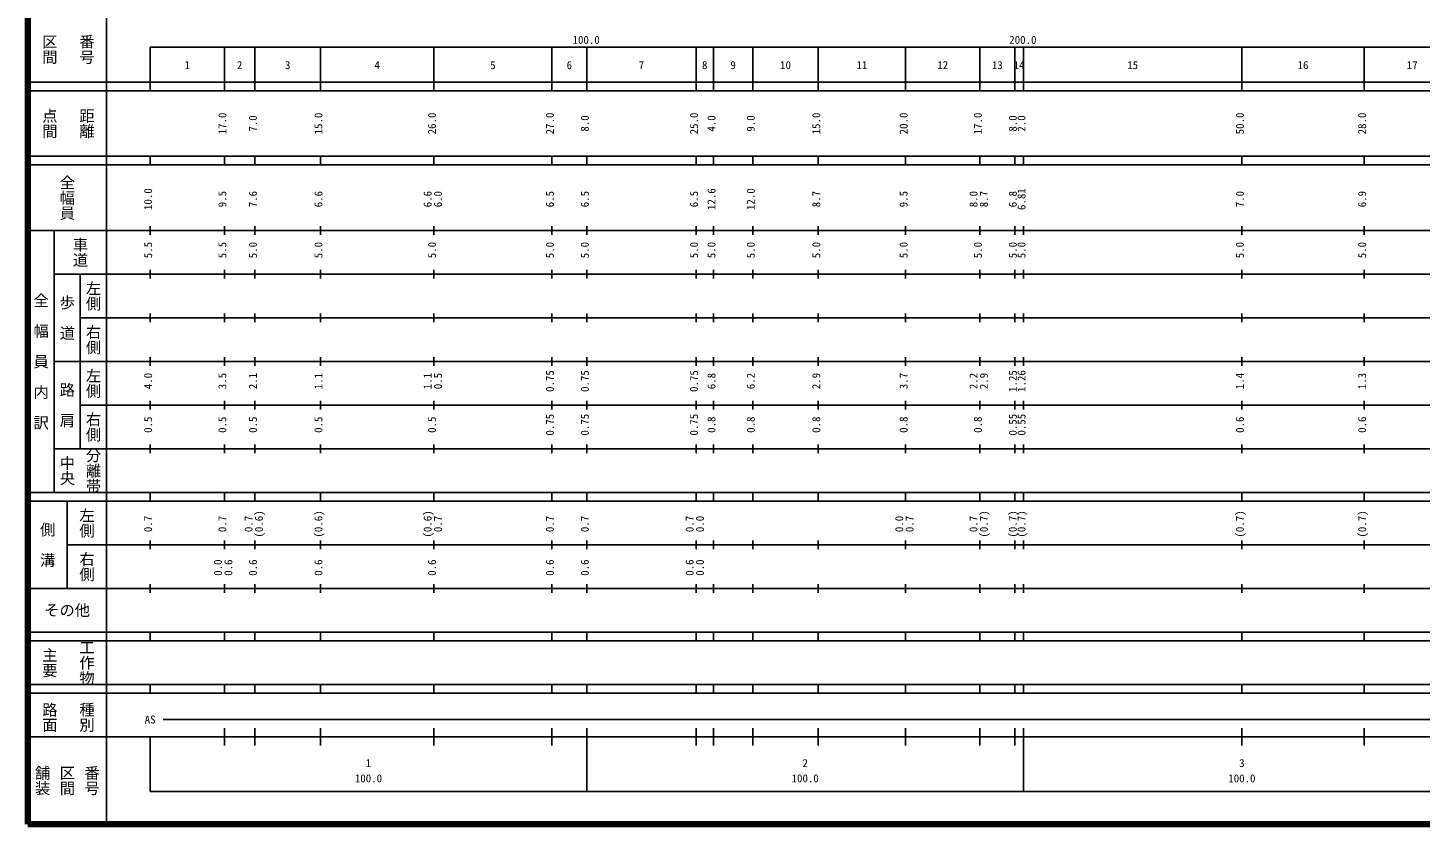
# Model space of a CAD drawing. Units: millimetres on the paper, enlarged 1000 times. Extents: x 40000 to 680000, y 20000 to 380000.
# Drawn here: x 40000 to 358823, y 20000 to 202409 of the extents above; entities that cross this region are included whole.
import ezdxf
from ezdxf.enums import TextEntityAlignment as Align

# ---------------------------------------------------------------- set-up
doc = ezdxf.new("R2010")
doc.units = ezdxf.units.MM
doc.header["$LTSCALE"] = 1000
doc.layers.add('M-TTL', color=2, linetype='Continuous', lineweight=140)
doc.layers.add('M-TTL-BAND', color=7, linetype='Continuous', lineweight=25)
doc.styles.add('@ＭＳ ゴシック', font='')
doc.styles.add('ＭＳ ゴシック', font='')
doc.styles.get('@ＭＳ ゴシック').set_extended_font_data('@MS Gothic')
doc.styles.get('ＭＳ ゴシック').set_extended_font_data('MS Gothic')

msp = doc.modelspace()

# ---------------------------------------------------------------- linework, layer by layer
at = {"layer": 'M-TTL'}
for p, q in [((40000, 380000), (40000, 20000)), ((40000, 20000), (680000, 20000))]:
    msp.add_line(p, q, dxfattribs=at)
at = {"layer": 'M-TTL-BAND'}
for p, q in [((58000, 370000), (58000, 20000)), ((68000, 198000), (579000, 198000)), ((68000, 198000), (68000, 188000)), ((85000, 188000), (85000, 198000)), ((92000, 188000), (92000, 198000)), ((107000, 188000), (107000, 198000)), ((133000, 188000), (133000, 198000)), ((160000, 188000), (160000, 198000)), ((168000, 188000), (168000, 198000)), ((193000, 188000), (193000, 198000)), ((197000, 188000), (197000, 198000)), ((206000, 188000), (206000, 198000)), ((221000, 188000), (221000, 198000)), ((241000, 188000), (241000, 198000)), ((258000, 188000), (258000, 198000)), ((266000, 188000), (266000, 198000)), ((268000, 188000), (268000, 198000)), ((318000, 188000), (318000, 198000)), ((346000, 188000), (346000, 198000)), ((40000, 190000), (579000, 190000)), ((40000, 188000), (579000, 188000)), ((40000, 173000), (579000, 173000)), ((68000, 171000), (68000, 173000)), ((85000, 171000), (85000, 173000)), ((92000, 171000), (92000, 173000)), ((107000, 171000), (107000, 173000)), ((133000, 171000), (133000, 173000)), ((160000, 171000), (160000, 173000)), ((168000, 171000), (168000, 173000)), ((193000, 171000), (193000, 173000)), ((197000, 171000), (197000, 173000)), ((206000, 171000), (206000, 173000)), ((221000, 171000), (221000, 173000)), ((241000, 171000), (241000, 173000)), ((258000, 171000), (258000, 173000)), ((266000, 171000), (266000, 173000)), ((268000, 171000), (268000, 173000)), ((318000, 171000), (318000, 173000)), ((346000, 171000), (346000, 173000)), ((40000, 171000), (579000, 171000)), ((68000, 155000), (68000, 157000)), ((85000, 155000), (85000, 157000)), ((92000, 155000), (92000, 157000)), ((107000, 155000), (107000, 157000)), ((133000, 155000), (133000, 157000)), ((160000, 155000), (160000, 157000)), ((168000, 155000), (168000, 157000)), ((193000, 155000), (193000, 157000)), ((197000, 155000), (197000, 157000)), ((206000, 155000), (206000, 157000)), ((221000, 155000), (221000, 157000)), ((241000, 155000), (241000, 157000)), ((258000, 155000), (258000, 157000)), ((266000, 155000), (266000, 157000)), ((268000, 155000), (268000, 157000)), ((318000, 155000), (318000, 157000)), ((346000, 155000), (346000, 157000)), ((40000, 156000), (579000, 156000)), ((46000, 96000), (46000, 156000)), ((68000, 145000), (68000, 147000)), ((85000, 145000), (85000, 147000)), ((92000, 145000), (92000, 147000)), ((107000, 145000), (107000, 147000)), ((133000, 145000), (133000, 147000)), ((160000, 145000), (160000, 147000)), ((168000, 145000), (168000, 147000)), ((193000, 145000), (193000, 147000)), ((197000, 145000), (197000, 147000)), ((206000, 145000), (206000, 147000)), ((221000, 145000), (221000, 147000)), ((241000, 145000), (241000, 147000)), ((258000, 145000), (258000, 147000)), ((266000, 145000), (266000, 147000)), ((268000, 145000), (268000, 147000)), ((318000, 145000), (318000, 147000)), ((346000, 145000), (346000, 147000)), ((46000, 146000), (579000, 146000)), ((52000, 146000), (52000, 106000)), ((52000, 136000), (579000, 136000)), ((68000, 135000), (68000, 137000)), ((85000, 135000), (85000, 137000)), ((92000, 135000), (92000, 137000)), ((107000, 135000), (107000, 137000)), ((133000, 135000), (133000, 137000)), ((160000, 135000), (160000, 137000)), ((168000, 135000), (168000, 137000)), ((193000, 135000), (193000, 137000)), ((197000, 135000), (197000, 137000)), ((206000, 135000), (206000, 137000)), ((221000, 135000), (221000, 137000)), ((241000, 135000), (241000, 137000)), ((258000, 135000), (258000, 137000)), ((266000, 135000), (266000, 137000)), ((268000, 135000), (268000, 137000)), ((318000, 135000), (318000, 137000)), ((346000, 135000), (346000, 137000)), ((46000, 126000), (579000, 126000)), ((68000, 125000), (68000, 127000)), ((85000, 125000), (85000, 127000)), ((92000, 125000), (92000, 127000)), ((107000, 125000), (107000, 127000)), ((133000, 125000), (133000, 127000)), ((160000, 125000), (160000, 127000)), ((168000, 125000), (168000, 127000)), ((193000, 125000), (193000, 127000)), ((197000, 125000), (197000, 127000)), ((206000, 125000), (206000, 127000)), ((221000, 125000), (221000, 127000)), ((241000, 125000), (241000, 127000)), ((258000, 125000), (258000, 127000)), ((266000, 125000), (266000, 127000)), ((268000, 125000), (268000, 127000)), ((318000, 125000), (318000, 127000)), ((346000, 125000), (346000, 127000)), ((52000, 116000), (579000, 116000)), ((68000, 115000), (68000, 117000)), ((85000, 115000), (85000, 117000)), ((92000, 115000), (92000, 117000)), ((107000, 115000), (107000, 117000)), ((133000, 115000), (133000, 117000)), ((160000, 115000), (160000, 117000)), ((168000, 115000), (168000, 117000)), ((193000, 115000), (193000, 117000)), ((197000, 115000), (197000, 117000)), ((206000, 115000), (206000, 117000)), ((221000, 115000), (221000, 117000)), ((241000, 115000), (241000, 117000)), ((258000, 115000), (258000, 117000)), ((266000, 115000), (266000, 117000)), ((268000, 115000), (268000, 117000)), ((318000, 115000), (318000, 117000)), ((346000, 115000), (346000, 117000)), ((46000, 106000), (579000, 106000)), ((68000, 105000), (68000, 107000)), ((85000, 105000), (85000, 107000)), ((92000, 105000), (92000, 107000)), ((107000, 105000), (107000, 107000)), ((133000, 105000), (133000, 107000)), ((160000, 105000), (160000, 107000)), ((168000, 105000), (168000, 107000)), ((193000, 105000), (193000, 107000)), ((197000, 105000), (197000, 107000)), ((206000, 105000), (206000, 107000)), ((221000, 105000), (221000, 107000)), ((241000, 105000), (241000, 107000)), ((258000, 105000), (258000, 107000)), ((266000, 105000), (266000, 107000)), ((268000, 105000), (268000, 107000)), ((318000, 105000), (318000, 107000)), ((346000, 105000), (346000, 107000)), ((40000, 96000), (579000, 96000)), ((68000, 94000), (68000, 96000)), ((85000, 94000), (85000, 96000)), ((92000, 94000), (92000, 96000)), ((107000, 94000), (107000, 96000)), ((133000, 94000), (133000, 96000)), ((160000, 94000), (160000, 96000)), ((168000, 94000), (168000, 96000)), ((193000, 94000), (193000, 96000)), ((197000, 94000), (197000, 96000)), ((206000, 94000), (206000, 96000)), ((221000, 94000), (221000, 96000)), ((241000, 94000), (241000, 96000)), ((258000, 94000), (258000, 96000)), ((266000, 94000), (266000, 96000)), ((268000, 94000), (268000, 96000)), ((318000, 94000), (318000, 96000)), ((346000, 94000), (346000, 96000)), ((40000, 94000), (579000, 94000)), ((49000, 94000), (49000, 74000)), ((49000, 84000), (579000, 84000)), ((68000, 83000), (68000, 85000)), ((85000, 83000), (85000, 85000)), ((92000, 83000), (92000, 85000)), ((107000, 83000), (107000, 85000)), ((133000, 83000), (133000, 85000)), ((160000, 83000), (160000, 85000)), ((168000, 83000), (168000, 85000)), ((193000, 83000), (193000, 85000)), ((197000, 83000), (197000, 85000)), ((206000, 83000), (206000, 85000)), ((221000, 83000), (221000, 85000)), ((241000, 83000), (241000, 85000)), ((258000, 83000), (258000, 85000)), ((266000, 83000), (266000, 85000)), ((268000, 83000), (268000, 85000)), ((318000, 83000), (318000, 85000)), ((346000, 83000), (346000, 85000)), ((40000, 74000), (579000, 74000)), ((68000, 73000), (68000, 75000)), ((85000, 73000), (85000, 75000)), ((92000, 73000), (92000, 75000)), ((107000, 73000), (107000, 75000)), ((133000, 73000), (133000, 75000)), ((160000, 73000), (160000, 75000)), ((168000, 73000), (168000, 75000)), ((193000, 73000), (193000, 75000)), ((197000, 73000), (197000, 75000)), ((206000, 73000), (206000, 75000)), ((221000, 73000), (221000, 75000)), ((241000, 73000), (241000, 75000)), ((258000, 73000), (258000, 75000)), ((266000, 73000), (266000, 75000)), ((268000, 73000), (268000, 75000)), ((318000, 73000), (318000, 75000)), ((346000, 73000), (346000, 75000)), ((40000, 64000), (579000, 64000)), ((68000, 62000), (68000, 64000)), ((85000, 62000), (85000, 64000)), ((92000, 62000), (92000, 64000)), ((107000, 62000), (107000, 64000)), ((133000, 62000), (133000, 64000)), ((160000, 62000), (160000, 64000)), ((168000, 62000), (168000, 64000)), ((193000, 62000), (193000, 64000)), ((197000, 62000), (197000, 64000)), ((206000, 62000), (206000, 64000)), ((221000, 62000), (221000, 64000)), ((241000, 62000), (241000, 64000)), ((258000, 62000), (258000, 64000)), ((266000, 62000), (266000, 64000)), ((268000, 62000), (268000, 64000)), ((318000, 62000), (318000, 64000)), ((346000, 62000), (346000, 64000)), ((40000, 62000), (579000, 62000)), ((40000, 52000), (579000, 52000)), ((68000, 50000), (68000, 52000)), ((85000, 50000), (85000, 52000)), ((92000, 50000), (92000, 52000)), ((107000, 50000), (107000, 52000)), ((133000, 50000), (133000, 52000)), ((160000, 50000), (160000, 52000)), ((168000, 50000), (168000, 52000)), ((193000, 50000), (193000, 52000)), ((197000, 50000), (197000, 52000)), ((206000, 50000), (206000, 52000)), ((221000, 50000), (221000, 52000)), ((241000, 50000), (241000, 52000)), ((258000, 50000), (258000, 52000)), ((266000, 50000), (266000, 52000)), ((268000, 50000), (268000, 52000)), ((318000, 50000), (318000, 52000)), ((346000, 50000), (346000, 52000)), ((40000, 50000), (579000, 50000)), ((71000, 44000), (565000, 44000)), ((85000, 38000), (85000, 42000)), ((92000, 38000), (92000, 42000)), ((107000, 38000), (107000, 42000)), ((133000, 38000), (133000, 42000)), ((160000, 38000), (160000, 42000)), ((168000, 27500), (168000, 42000)), ((193000, 38000), (193000, 42000)), ((197000, 38000), (197000, 42000)), ((206000, 38000), (206000, 42000)), ((221000, 38000), (221000, 42000)), ((241000, 38000), (241000, 42000)), ((258000, 38000), (258000, 42000)), ((266000, 38000), (266000, 42000)), ((268000, 27500), (268000, 42000)), ((318000, 38000), (318000, 42000)), ((346000, 38000), (346000, 42000)), ((40000, 40000), (579000, 40000)), ((68000, 40000), (68000, 27500)), ((68000, 27500), (579000, 27500))]:
    msp.add_line(p, q, dxfattribs=at)

# ---------------------------------------------------------------- texts
at = {"layer": 'M-TTL-BAND', "style": '@ＭＳ ゴシック'}
for s, p in [('区間', (45000, 197500)), ('番号', (53500, 197500)), ('点間', (45000, 180500)), ('距離', (53500, 180500)), ('全幅員', (49000, 163500)), ('車道', (52000, 151000)), ('左側', (55000, 141000)), ('全\u3000幅\u3000員\u3000内\u3000訳', (43000, 126000)), ('歩\u3000道', (49000, 136000)), ('右側', (55000, 131000)), ('左側', (55000, 121000)), ('路\u3000肩', (49000, 116000)), ('右側', (55000, 111000)), ('分離帯', (55000, 101000)), ('中央', (49000, 101000)), ('左側', (53500, 89000)), ('側\u3000溝', (44500, 84000)), ('右側', (53500, 79000)), ('工作物', (53500, 57000)), ('主要', (45000, 57000)), ('路面', (45000, 44500)), ('種別', (53500, 44500)), ('舗装', (43333, 30000)), ('区間', (49000, 30000)), ('番号', (54667, 30000))]:
    msp.add_text(s, height=2566, rotation=270, dxfattribs=at).set_placement(p, align=Align.MIDDLE_CENTER)
at = {"layer": 'M-TTL-BAND', "style": 'ＭＳ ゴシック'}
for s, p in [('100.0', (167844, 198195)), ('200.0', (267844, 198195)), ('1', (76500, 192405)), ('2', (88500, 192405)), ('3', (99500, 192405)), ('4', (120000, 192405)), ('5', (146500, 192405)), ('6', (164000, 192405)), ('7', (180500, 192405)), ('8', (195000, 192405)), ('9', (201500, 192405)), ('10', (213500, 192405)), ('11', (231000, 192405)), ('12', (249500, 192405)), ('13', (262000, 192405)), ('14', (267000, 192405)), ('15', (293000, 192405)), ('16', (332000, 192405)), ('17', (357000, 192405)), ('AS', (68000, 42500)), ('1', (118000, 32523)), ('2', (218000, 32523)), ('3', (318000, 32523)), ('100.0', (118000, 29033)), ('100.0', (218000, 29033)), ('100.0', (318000, 29033))]:
    msp.add_text(s, height=1833, dxfattribs=at).set_placement(p, align=Align.BOTTOM_CENTER)
for s, p in [('17.0', (86000, 180500)), ('7.0', (93000, 180500)), ('15.0', (108000, 180500)), ('26.0', (134000, 180500)), ('27.0', (161000, 180500)), ('8.0', (169000, 180500)), ('25.0', (194000, 180500)), ('4.0', (198000, 180500)), ('9.0', (207000, 180500)), ('15.0', (222000, 180500)), ('20.0', (242000, 180500)), ('17.0', (259000, 180500)), ('8.0', (267000, 180500)), ('2.0', (269000, 180500)), ('50.0', (319000, 180500)), ('28.0', (347000, 180500)), ('10.0', (69000, 163174)), ('9.5', (86000, 163174)), ('7.6', (93000, 163174)), ('6.6', (108000, 163174)), ('6.6', (133000, 163174)), ('6.0', (135370, 163174)), ('6.5', (161000, 163174)), ('6.5', (169000, 163174)), ('6.5', (194000, 163174)), ('12.6', (198000, 163174)), ('12.0', (207000, 163174)), ('8.7', (222000, 163174)), ('9.5', (242000, 163174)), ('8.0', (258000, 163174)), ('8.7', (260370, 163174)), ('6.8', (267000, 163174)), ('6.81', (269000, 163174)), ('7.0', (319000, 163174)), ('6.9', (347000, 163174)), ('5.5', (69000, 151500)), ('5.5', (86000, 151500)), ('5.0', (93000, 151500)), ('5.0', (108000, 151500)), ('5.0', (134000, 151500)), ('5.0', (161000, 151500)), ('5.0', (169000, 151500)), ('5.0', (194000, 151500)), ('5.0', (198000, 151500)), ('5.0', (207000, 151500)), ('5.0', (222000, 151500)), ('5.0', (242000, 151500)), ('5.0', (259000, 151500)), ('5.0', (267000, 151500)), ('5.0', (269000, 151500)), ('5.0', (319000, 151500)), ('5.0', (347000, 151500)), ('4.0', (69000, 121500)), ('3.5', (86000, 121500)), ('2.1', (93000, 121500)), ('1.1', (108000, 121500)), ('1.1', (133000, 121500)), ('0.5', (135370, 121500)), ('0.75', (161000, 121500)), ('0.75', (169000, 121500)), ('0.75', (194000, 121500)), ('6.8', (198000, 121500)), ('6.2', (207000, 121500)), ('2.9', (222000, 121500)), ('3.7', (242000, 121500)), ('2.2', (258000, 121500)), ('2.9', (260370, 121500)), ('1.25', (267000, 121500)), ('1.26', (269000, 121500)), ('1.4', (319000, 121500)), ('1.3', (347000, 121500)), ('0.5', (69000, 111500)), ('0.5', (86000, 111500)), ('0.5', (93000, 111500)), ('0.5', (108000, 111500)), ('0.5', (134000, 111500)), ('0.75', (161000, 111500)), ('0.75', (169000, 111500)), ('0.75', (194000, 111500)), ('0.8', (198000, 111500)), ('0.8', (207000, 111500)), ('0.8', (222000, 111500)), ('0.8', (242000, 111500)), ('0.8', (259000, 111500)), ('0.55', (267000, 111500)), ('0.55', (269000, 111500)), ('0.6', (319000, 111500)), ('0.6', (347000, 111500)), ('0.7', (69000, 88764)), ('0.7', (86000, 88764)), ('0.7', (92000, 88764)), ('(0.6)', (94370, 88764)), ('(0.6)', (108000, 88764)), ('(0.6)', (133000, 88764)), ('0.7', (135370, 88764)), ('0.7', (161000, 88764)), ('0.7', (169000, 88764)), ('0.7', (193000, 88764)), ('0.0', (195370, 88764)), ('0.0', (241000, 88764)), ('0.7', (243370, 88764)), ('0.7', (258000, 88764)), ('(0.7)', (260370, 88764)), ('(0.7)', (267000, 88764)), ('(0.7)', (269000, 88764)), ('(0.7)', (319000, 88764)), ('(0.7)', (347000, 88764)), ('0.0', (85000, 78764)), ('0.6', (87370, 78764)), ('0.6', (93000, 78764)), ('0.6', (108000, 78764)), ('0.6', (134000, 78764)), ('0.6', (161000, 78764)), ('0.6', (169000, 78764)), ('0.6', (193000, 78764)), ('0.0', (195370, 78764))]:
    msp.add_text(s, height=1833, rotation=90, dxfattribs=at).set_placement(p, align=Align.BOTTOM_CENTER)
msp.add_text('その他', height=2566, dxfattribs=at).set_placement((49000, 69000), align=Align.MIDDLE_CENTER)

doc.saveas('drawing.dxf')
